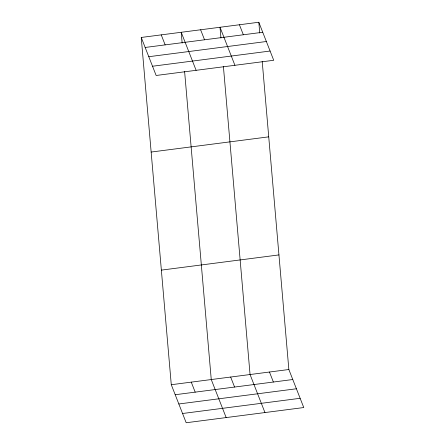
<?xml version="1.0" encoding="UTF-8"?>
<svg xmlns="http://www.w3.org/2000/svg" width="445" height="445" viewBox="0 0 445 445"><rect width="100%" height="100%" fill="white"/><g stroke="black" fill="none" stroke-linecap="round" stroke-linejoin="round"><path stroke-width="0.67" d="M141.237 37.458L258.818 22.25L273.719 60.281L156.145 75.483L141.237 37.458L171.281 384.719L186.182 422.75L303.763 407.542L288.855 369.517L262.2 61.349M145.159 47.465L262.739 32.257M148.786 56.71L266.36 41.507M152.518 66.238L270.098 51.03M151.15 152.051L268.73 136.849M161.368 270.121L278.943 254.918M171.281 384.719L288.855 369.517M175.202 394.726L292.777 379.524M178.823 403.977L296.403 388.769M182.561 413.505L300.136 398.297M239.416 24.759L243.337 34.766M234.921 65.298L220.014 27.267L220.948 38.053M200.617 29.776L204.539 39.783M196.117 70.316L181.215 32.285L182.15 43.07M161.229 34.871L165.151 44.878M269.459 372.026L273.38 382.032M264.959 412.565L250.057 374.534L223.396 66.366M230.655 377.043L234.576 387.05M226.16 417.582L211.258 379.552L184.597 71.384M191.267 382.133L195.188 392.145M258.818 22.25L259.752 33.036"/></g></svg>
